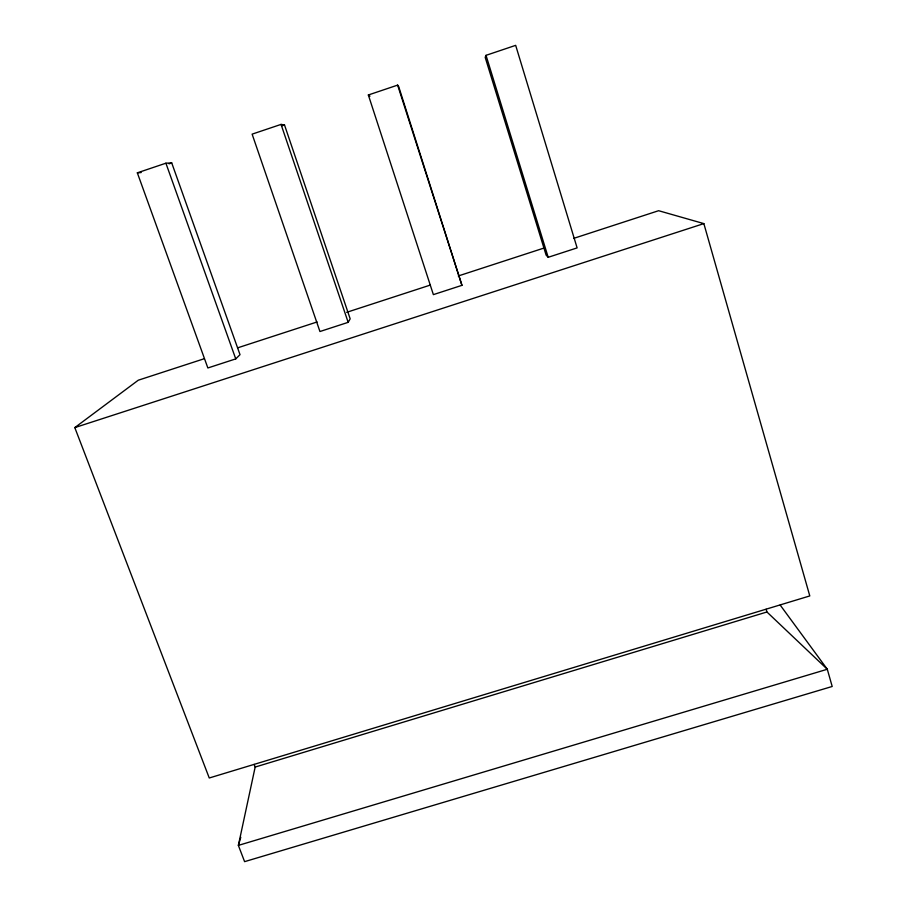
<?xml version="1.0" encoding="UTF-8"?>
<svg xmlns="http://www.w3.org/2000/svg" width="907" height="907" viewBox="0 0 907 907"><rect width="100%" height="100%" fill="white"/><g stroke="black" fill="none" stroke-linecap="round" stroke-linejoin="round"><path stroke-width="1.36" d="M254.164 764.408L255.162 767.061L238.371 845.392L244.595 861.65L832.195 686.474L827.297 669.264L780.179 605.06M240.786 837.297L238.371 845.392L827.297 669.264L766.937 611.987L766.143 609.277M486.027 55.338L485.188 57.345L546.105 255.094L548.191 257.293L577.113 247.894L515.675 45.35L486.027 55.338L548.191 257.293M348.175 322.336L350.17 318.833L284.503 124.939L281.045 124.406L252.123 134.145L319.944 331.52L348.175 322.336L281.045 124.406M235.752 358.889L240.015 354.671L171.729 162.931L165.902 163.203L137.331 172.829L207.862 367.97L235.752 358.889L165.902 163.203M573.916 238.303L658.629 210.707L703.855 223.61L809.792 595.933L209.256 777.991L74.805 427.605L138.272 380.214L204.154 358.753M368.344 94.986L397.629 85.122L398.661 86.494L461.946 285.342L433.376 294.628L368.344 94.986L369.988 96.142M169.065 163.827L171.729 162.931M281.93 125.812L284.503 124.939M237.77 347.8L317.099 321.962M346.678 312.325L430.043 285.161M458.284 275.966L544.336 247.94M74.805 427.605L703.855 223.61M255.162 767.061L766.937 611.987M137.331 172.829L141.175 172.545M397.629 85.122L461.946 285.342"/></g></svg>
